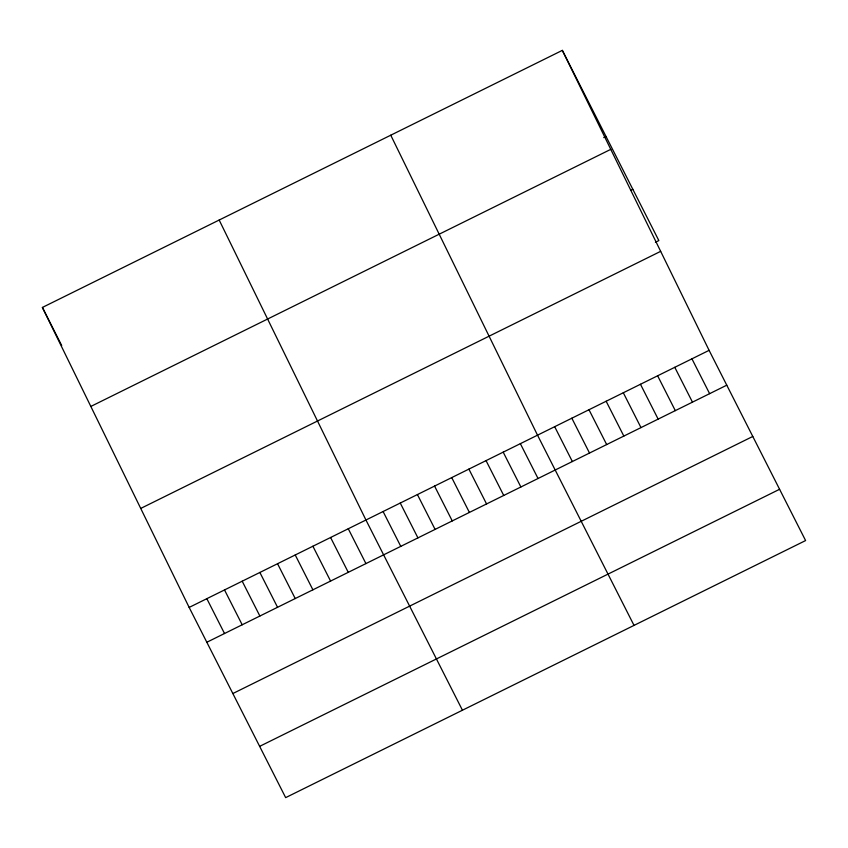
<?xml version="1.0" encoding="UTF-8"?>
<svg xmlns="http://www.w3.org/2000/svg" width="848" height="848" viewBox="0 0 848 848"><rect width="100%" height="100%" fill="white"/><g stroke="black" fill="none" stroke-linecap="round" stroke-linejoin="round"><path stroke-width="1.27" d="M562.341 50.371L709.098 350.341L805.6 540.558L285.659 797.629L189.157 607.422L42.4 307.442L562.341 50.371L658.843 240.578L655.409 242.274M603.734 137.609L606.023 136.475M90.831 406.436L610.772 149.354M630.541 190.44L632.831 189.305M140.726 508.429L660.666 251.347M189.157 607.422L709.098 350.341M206.838 642.254L726.778 385.183M232.85 693.537L752.791 436.455M259.647 746.357L779.588 489.285M691.936 358.821L709.617 393.663M674.785 367.311L692.456 402.143M657.624 375.791L675.305 410.633M640.463 384.271L658.143 419.113M623.312 392.762L640.982 427.593M606.15 401.242L623.831 436.084M588.989 409.722L606.67 444.564M571.838 418.212L589.508 453.044M554.677 426.692L572.358 461.535M634.018 625.389L537.515 435.172L390.758 135.203M520.365 443.663L538.035 478.495M503.203 452.143L520.873 486.985M486.042 460.623L503.723 495.465M468.891 469.114L486.561 503.945M451.73 477.594L469.4 512.436M434.568 486.074L452.249 520.916M417.417 494.564L435.088 529.396M400.256 503.044L417.926 537.886M383.095 511.524L400.775 546.366M462.436 710.221L365.944 520.015L219.176 220.035M348.263 528.749L365.933 563.591M330.582 537.494L348.263 572.336M312.901 546.239L330.582 581.071M295.231 554.974L312.901 589.816M277.55 563.719L295.221 598.55M259.87 572.453L277.55 607.295M242.199 581.198L259.87 616.04M224.519 589.943L242.189 624.775M206.838 598.677L224.519 633.52M42.4 307.442L61.703 345.486"/></g></svg>
